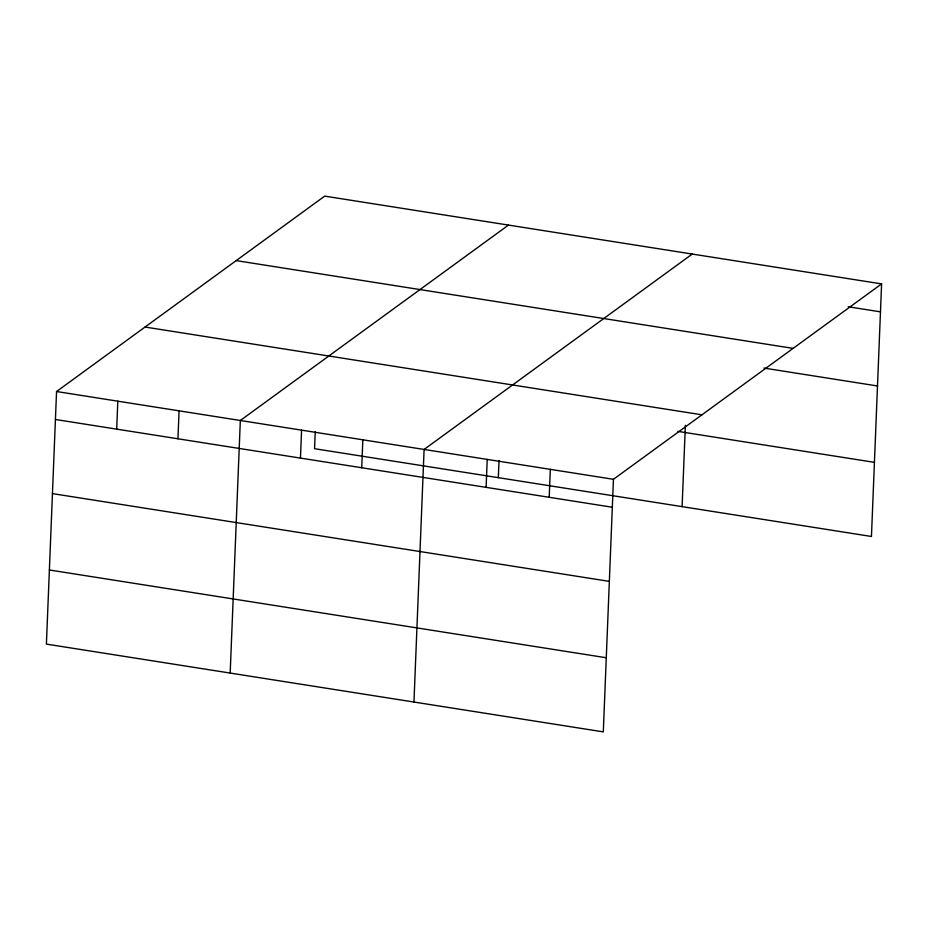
<?xml version="1.0" encoding="UTF-8"?>
<svg xmlns="http://www.w3.org/2000/svg" width="928" height="928" viewBox="0 0 928 928"><rect width="100%" height="100%" fill="white"/><g stroke="black" fill="none" stroke-linecap="round" stroke-linejoin="round"><path stroke-width="1.39" d="M881.6 283.898L324.696 196.121L56.55 391.523L46.4 644.102L603.304 731.879L613.443 479.3L881.6 283.898L871.45 536.477L314.557 448.7L315.242 431.601M116.684 429.13L117.81 401.174M177.944 438.782L179.069 410.837M230.179 673.067L240.329 420.488L508.474 225.086M300.463 458.096L301.577 430.14M361.723 467.747L362.836 439.802M413.958 702.032L424.096 449.454L692.253 254.052M486.098 487.351L487.212 459.395M498.324 477.665L499.02 460.566M549.214 497.304L550.327 469.348M682.103 506.63L685.374 425.302M848.215 306.762L880.475 311.843M236.211 260.606L793.115 348.383M763.895 368.068L877.505 385.978M145.035 327.039L701.939 414.816M677.962 431.381L874.431 462.353M56.55 391.523L613.443 479.3M55.425 419.479L612.329 507.245M52.444 493.603L609.348 581.38M49.381 569.978L606.286 657.755"/></g></svg>
